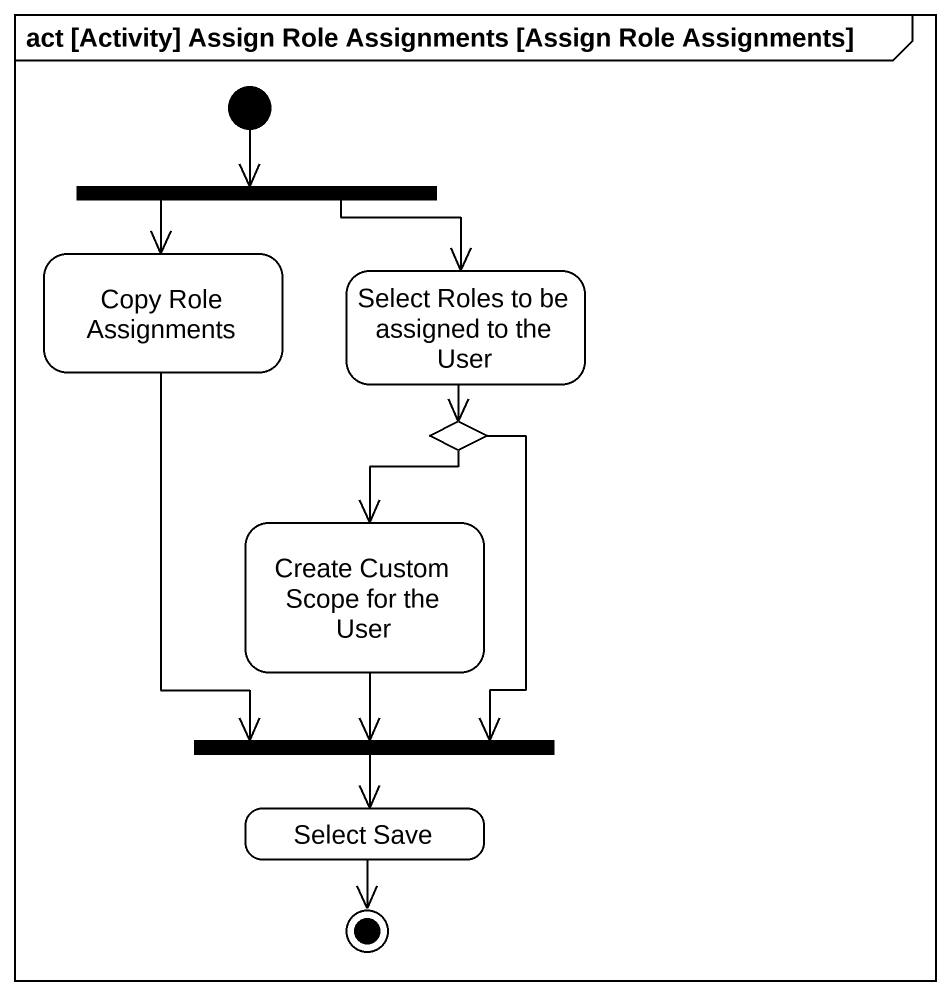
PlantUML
@startuml
mainframe act [Activity] Assign Role Assignments [Assign Role Assignments]
hide empty description
state fork1 <<fork>>
state "Copy Role Assignments" as Copy_Role_Assignments
state "Select Roles to be assigned to the User" as Select_Roles_to_be_assigned
state choice1 <<choice>>
state "Create Custom Scope for the User" as Create_Custom_Scope_for_the
state fork2 <<join>>
state "Select Save" as Select_Save
[*] --> fork1
fork1 --> Copy_Role_Assignments
fork1 --> Select_Roles_to_be_assigned
Copy_Role_Assignments --> fork2
Select_Roles_to_be_assigned --> choice1
choice1 --> Create_Custom_Scope_for_the
choice1 --> fork2
Create_Custom_Scope_for_the --> fork2
fork2 --> Select_Save
Select_Save --> [*]
@enduml
